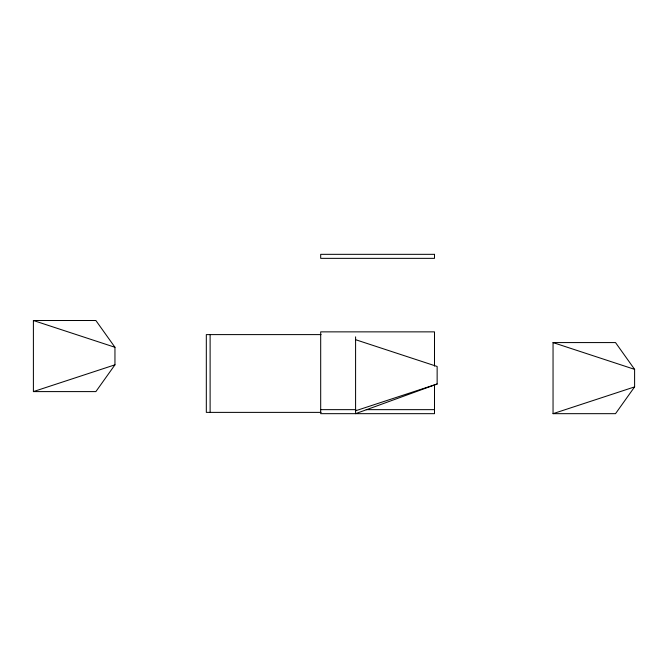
<?xml version="1.0" encoding="UTF-8"?>
<svg xmlns="http://www.w3.org/2000/svg" width="668" height="668" viewBox="0 0 668 668"><rect width="100%" height="100%" fill="white"/><g stroke="black" fill="none" stroke-linecap="round" stroke-linejoin="round"><path stroke-width="1" d="M114.954 364.828L95.875 391.598L33.4 391.598L33.4 320.506L95.875 320.506L114.954 347.276L114.954 364.828L33.4 391.598M634.6 386.897L615.52 413.667L553.046 413.667L553.046 342.575L615.52 342.575L634.6 369.354L634.6 386.897L553.046 413.667M355.585 339.695L437.139 366.465L437.139 384.016L355.585 413.667L355.585 336.847M355.585 410.787L437.139 384.016M321.091 334.601L206.32 334.601L206.32 412.381L321.091 412.381M320.69 409.643L355.869 409.643M366.214 409.643L434.501 409.643M553.046 342.575L634.6 369.354M33.4 320.506L114.954 347.276M434.501 366.089L434.501 331.862L320.69 331.862L320.69 413.667L434.501 413.667L434.501 384.751M210.119 334.601L210.119 412.381M434.501 254.333L320.69 254.333L320.69 258.357L434.501 258.357L434.501 254.333"/></g></svg>
